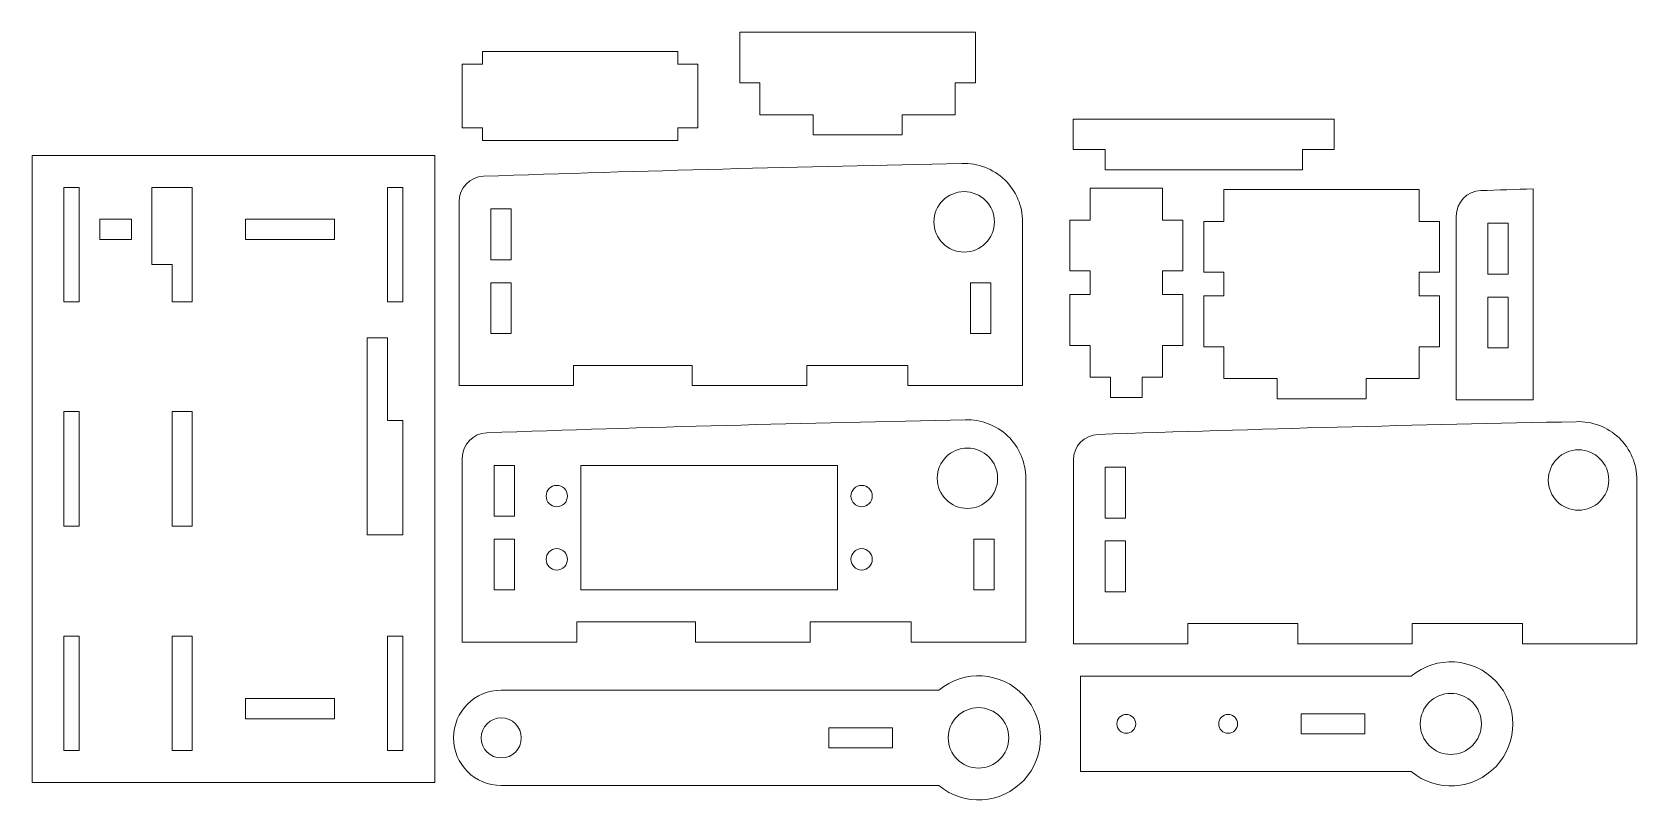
# Model space of a CAD drawing. Header units: millimetres. Extents: x -78 to 174, y -139 to -18.
import ezdxf

# ---------------------------------------------------------------- set-up
doc = ezdxf.new("R2010")
doc.units = ezdxf.units.MM

msp = doc.modelspace()

# ---------------------------------------------------------------- linework, layer by layer
at = {"color": 1, "linetype": 'Continuous', "lineweight": 0}
for p, q in [((70.37, -17.96), (33.34, -17.96)), ((33.34, -17.96), (33.34, -25.96)), ((70.37, -17.96), (70.37, -25.96)), ((-7.1, -20.99), (23.58, -20.99)), ((-7.1, -22.99), (-7.1, -20.99)), ((23.58, -22.99), (23.58, -20.99)), ((-7.1, -22.99), (-10.28, -22.99)), ((-10.28, -22.99), (-10.28, -32.99)), ((23.58, -22.99), (26.76, -22.99)), ((26.76, -22.99), (26.76, -32.99)), ((36.51, -25.96), (33.34, -25.96)), ((36.51, -30.96), (36.51, -25.96)), ((67.2, -30.96), (67.2, -25.96)), ((67.2, -25.96), (70.37, -25.96)), ((36.51, -30.96), (44.85, -30.96)), ((44.85, -34.14), (44.85, -30.96)), ((58.85, -34.14), (58.85, -30.96)), ((58.85, -30.96), (67.2, -30.96)), ((85.75, -31.63), (126.75, -31.63)), ((85.75, -36.42), (85.75, -31.63)), ((126.75, -36.42), (126.75, -31.63)), ((-7.1, -32.99), (-10.28, -32.99)), ((-7.1, -34.99), (-7.1, -32.99)), ((-7.1, -34.99), (23.58, -34.99)), ((23.58, -34.99), (23.58, -32.99)), ((23.58, -32.99), (26.76, -32.99)), ((58.85, -34.14), (44.85, -34.14)), ((-14.6, -37.38), (-77.88, -37.38)), ((-77.88, -37.38), (-77.88, -135.93)), ((-14.6, -135.93), (-14.6, -37.38)), ((85.75, -36.42), (90.75, -36.42)), ((90.75, -36.42), (90.75, -39.6)), ((121.75, -36.42), (121.75, -39.6)), ((121.75, -36.42), (126.75, -36.42)), ((90.75, -39.6), (121.75, -39.6)), ((88.39, -42.51), (99.79, -42.51)), ((88.39, -47.51), (88.39, -42.51)), ((99.79, -47.51), (99.79, -42.51)), ((109.43, -42.72), (140.11, -42.72)), ((109.43, -47.72), (109.43, -42.72)), ((140.11, -47.72), (140.11, -42.72)), ((158.02, -42.61), (158.02, -75.79)), ((-10.78, -44.63), (-10.78, -73.55)), ((77.77, -47.8), (77.77, -73.55)), ((88.39, -47.51), (85.22, -47.51)), ((85.22, -47.51), (85.22, -55.51)), ((99.79, -47.51), (102.97, -47.51)), ((102.97, -47.51), (102.97, -55.51)), ((109.43, -47.72), (106.25, -47.72)), ((106.25, -47.72), (106.25, -55.72)), ((140.11, -47.72), (143.29, -47.72)), ((143.29, -47.72), (143.29, -55.72)), ((145.92, -46.88), (145.92, -75.79)), ((88.39, -55.51), (85.22, -55.51)), ((88.39, -59.24), (88.39, -55.51)), ((99.79, -59.24), (99.79, -55.51)), ((99.79, -55.51), (102.97, -55.51)), ((109.43, -55.72), (106.25, -55.72)), ((109.43, -59.45), (109.43, -55.72)), ((140.11, -59.45), (140.11, -55.72)), ((140.11, -55.72), (143.29, -55.72)), ((88.39, -59.24), (85.22, -59.24)), ((85.22, -59.24), (85.22, -67.24)), ((99.79, -59.24), (102.97, -59.24)), ((102.97, -59.24), (102.97, -67.24)), ((109.43, -59.45), (106.25, -59.45)), ((106.25, -59.45), (106.25, -67.45)), ((140.11, -59.45), (143.29, -59.45)), ((143.29, -59.45), (143.29, -67.45)), ((88.39, -67.24), (85.22, -67.24)), ((88.39, -72.24), (88.39, -67.24)), ((99.79, -72.24), (99.79, -67.24)), ((99.79, -67.24), (102.97, -67.24)), ((109.43, -67.45), (106.25, -67.45)), ((109.43, -72.45), (109.43, -67.45)), ((140.11, -72.45), (140.11, -67.45)), ((140.11, -67.45), (143.29, -67.45)), ((25.87, -70.37), (7.22, -70.37)), ((7.22, -70.37), (7.22, -73.55)), ((25.87, -70.37), (25.87, -73.55)), ((59.77, -70.37), (43.87, -70.37)), ((43.87, -70.37), (43.87, -73.55)), ((59.77, -70.37), (59.77, -73.55)), ((88.39, -72.24), (91.59, -72.24)), ((91.59, -72.24), (91.59, -75.42)), ((96.59, -72.24), (96.59, -75.42)), ((96.59, -72.24), (99.79, -72.24)), ((109.43, -72.45), (117.77, -72.45)), ((117.77, -75.63), (117.77, -72.45)), ((131.77, -75.63), (131.77, -72.45)), ((131.77, -72.45), (140.11, -72.45)), ((7.22, -73.55), (-10.78, -73.55)), ((43.87, -73.55), (25.87, -73.55)), ((77.77, -73.55), (59.77, -73.55)), ((91.59, -75.42), (96.59, -75.42)), ((131.77, -75.63), (117.77, -75.63)), ((158.02, -75.79), (145.92, -75.79)), ((-10.27, -84.95), (-10.27, -113.86)), ((85.77, -85.22), (85.77, -114.13)), ((78.29, -113.86), (78.29, -88.11)), ((174.32, -88.39), (174.32, -114.13)), ((7.73, -110.68), (7.73, -113.86)), ((26.38, -110.68), (7.73, -110.68)), ((26.38, -110.68), (26.38, -113.86)), ((44.38, -110.68), (44.38, -113.86)), ((60.29, -110.68), (44.38, -110.68)), ((60.29, -110.68), (60.29, -113.86)), ((121.02, -110.96), (103.77, -110.96)), ((103.77, -110.96), (103.77, -114.13)), ((121.02, -110.96), (121.02, -114.13)), ((156.32, -110.96), (139.02, -110.96)), ((139.02, -110.96), (139.02, -114.13)), ((156.32, -110.96), (156.32, -114.13)), ((7.73, -113.86), (-10.27, -113.86)), ((44.38, -113.86), (26.38, -113.86)), ((78.29, -113.86), (60.29, -113.86)), ((103.77, -114.13), (85.77, -114.13)), ((139.02, -114.13), (121.02, -114.13)), ((174.32, -114.13), (156.32, -114.13)), ((86.87, -119.23), (138.85, -119.23)), ((86.87, -119.23), (86.87, -134.23)), ((-4.15, -121.43), (64.62, -121.43)), ((-77.88, -135.93), (-14.6, -135.93)), ((86.87, -134.23), (138.85, -134.23)), ((-4.15, -136.43), (64.62, -136.43))]:
    msp.add_line(p, q, dxfattribs=at)
at = {"color": 5, "linetype": 'Continuous', "lineweight": 0}
for p, q in [((-72.88, -42.38), (-72.88, -60.38)), ((-70.46, -42.38), (-72.88, -42.38)), ((-70.46, -42.38), (-70.46, -60.38)), ((-59.06, -42.38), (-59.06, -54.48)), ((-52.71, -42.38), (-59.06, -42.38)), ((-52.71, -42.38), (-52.71, -60.38)), ((-22.02, -42.38), (-22.02, -60.38)), ((-19.6, -42.38), (-22.02, -42.38)), ((-19.6, -60.38), (-19.6, -42.38)), ((-67.26, -47.38), (-67.26, -50.55)), ((-67.26, -47.38), (-62.26, -47.38)), ((-62.26, -47.38), (-62.26, -50.55)), ((-44.36, -47.38), (-44.36, -50.55)), ((-44.36, -47.38), (-30.36, -47.38)), ((-30.36, -47.38), (-30.36, -50.55)), ((-2.6, -45.77), (-5.78, -45.77)), ((-5.78, -45.77), (-5.78, -53.77)), ((-2.6, -45.77), (-2.6, -53.77)), ((154.09, -48.02), (150.92, -48.02)), ((150.92, -48.02), (150.92, -56.02)), ((154.09, -48.02), (154.09, -56.02)), ((-67.26, -50.55), (-62.26, -50.55)), ((-44.36, -50.55), (-30.36, -50.55)), ((-59.06, -54.48), (-55.88, -54.48)), ((-55.88, -54.48), (-55.88, -60.38)), ((-2.6, -53.77), (-5.78, -53.77)), ((-2.6, -57.37), (-5.78, -57.37)), ((-5.78, -57.37), (-5.78, -65.37)), ((-2.6, -57.37), (-2.6, -65.37)), ((69.6, -57.37), (72.77, -57.37)), ((69.6, -65.37), (69.6, -57.37)), ((72.77, -57.37), (72.77, -65.37)), ((154.09, -56.02), (150.92, -56.02)), ((-72.88, -60.38), (-70.46, -60.38)), ((-55.88, -60.38), (-52.71, -60.38)), ((-19.6, -60.38), (-22.02, -60.38)), ((154.09, -59.62), (150.92, -59.62)), ((150.92, -59.62), (150.92, -67.62)), ((154.09, -59.62), (154.09, -67.62)), ((-2.6, -65.37), (-5.78, -65.37)), ((72.77, -65.37), (69.6, -65.37)), ((-25.2, -97.03), (-25.2, -66.03)), ((-22.02, -66.03), (-25.2, -66.03)), ((-22.02, -79.03), (-22.02, -66.03)), ((154.09, -67.62), (150.92, -67.62)), ((-72.88, -77.63), (-72.88, -95.63)), ((-72.88, -77.63), (-70.46, -77.63)), ((-70.46, -77.63), (-70.46, -95.63)), ((-55.88, -77.63), (-55.88, -95.63)), ((-55.88, -77.63), (-52.71, -77.63)), ((-52.71, -77.63), (-52.71, -95.63)), ((-19.6, -79.03), (-22.02, -79.03)), ((-19.6, -97.03), (-19.6, -79.03)), ((-2.09, -86.08), (-5.27, -86.08)), ((-5.27, -86.08), (-5.27, -94.08)), ((-2.09, -86.08), (-2.09, -94.08)), ((8.38, -86.08), (48.68, -86.08)), ((8.38, -105.68), (8.38, -86.08)), ((48.68, -105.68), (48.68, -86.08)), ((93.95, -86.36), (90.77, -86.36)), ((90.77, -86.36), (90.77, -94.36)), ((93.95, -86.36), (93.95, -94.36)), ((-72.88, -95.63), (-70.46, -95.63)), ((-55.88, -95.63), (-52.71, -95.63)), ((-2.09, -94.08), (-5.27, -94.08)), ((93.95, -94.36), (90.77, -94.36)), ((-19.6, -97.03), (-25.2, -97.03)), ((-2.09, -97.68), (-5.27, -97.68)), ((-5.27, -97.68), (-5.27, -105.68)), ((-2.09, -97.68), (-2.09, -105.68)), ((70.11, -97.68), (70.11, -105.68)), ((73.29, -97.68), (70.11, -97.68)), ((73.29, -105.68), (73.29, -97.68)), ((93.95, -97.96), (90.77, -97.96)), ((90.77, -97.96), (90.77, -105.96)), ((93.95, -97.96), (93.95, -105.96)), ((-2.09, -105.68), (-5.27, -105.68)), ((8.38, -105.68), (48.68, -105.68)), ((70.11, -105.68), (73.29, -105.68)), ((93.95, -105.96), (90.77, -105.96)), ((-72.88, -112.93), (-72.88, -130.93)), ((-72.88, -112.93), (-70.46, -112.93)), ((-70.46, -112.93), (-70.46, -130.93)), ((-55.88, -112.93), (-55.88, -130.93)), ((-55.88, -112.93), (-52.71, -112.93)), ((-52.71, -112.93), (-52.71, -130.93)), ((-19.6, -112.93), (-22.02, -112.93)), ((-22.02, -130.93), (-22.02, -112.93)), ((-19.6, -130.93), (-19.6, -112.93)), ((-44.36, -122.75), (-44.36, -125.93)), ((-44.36, -122.75), (-30.36, -122.75)), ((-30.36, -122.75), (-30.36, -125.93)), ((-44.36, -125.93), (-30.36, -125.93)), ((121.58, -125.14), (121.58, -128.32)), ((131.58, -125.14), (121.58, -125.14)), ((131.58, -128.32), (131.58, -125.14)), ((47.35, -130.52), (47.35, -127.35)), ((47.35, -127.35), (57.35, -127.35)), ((57.35, -130.52), (57.35, -127.35)), ((121.58, -128.32), (131.58, -128.32)), ((-72.88, -130.93), (-70.46, -130.93)), ((-55.88, -130.93), (-52.71, -130.93)), ((-22.02, -130.93), (-19.6, -130.93)), ((47.35, -130.52), (57.35, -130.52))]:
    msp.add_line(p, q, dxfattribs=at)
for centre, radius in [((68.6, -47.8), 4.75), ((69.11, -88.11), 4.75), ((165.15, -88.39), 4.75), ((4.58, -90.91), 1.68), ((52.48, -90.91), 1.68), ((4.58, -100.86), 1.68), ((52.48, -100.86), 1.68), ((145.08, -126.73), 4.8), ((-4.15, -128.93), 3.15), ((70.85, -128.93), 4.75), ((94.08, -126.73), 1.48), ((110.08, -126.73), 1.48)]:
    msp.add_circle(centre, radius, dxfattribs=at)
at = {"color": 1, "linetype": 'Continuous', "lineweight": 0}
for centre, radius, start, end in [((163.55, -5022.17), 4984.45, 91.09559, 91.95989), ((68.6, -47.8), 9.18, 0, 92.1871), ((-6.78, -44.63), 4, 91.9599, 180), ((320.25, -5024.42), 4984.45, 91.86516, 91.95989), ((149.92, -46.88), 4, 91.9599, 180), ((164.07, -5062.48), 4984.45, 91.09559, 91.95989), ((69.11, -88.11), 9.18, 0, 92.1871), ((260.1, -5062.76), 4984.45, 91.09559, 91.95989), ((165.15, -88.39), 9.18, 0, 92.1871), ((-6.27, -84.95), 4, 91.9599, 180), ((89.77, -85.22), 4, 91.9599, 180), ((145.08, -126.73), 9.75, 230.2849, 129.7151), ((70.85, -128.93), 9.75, 230.2849, 129.7151), ((-4.15, -128.93), 7.5, 90, 270)]:
    msp.add_arc(centre, radius, start, end, dxfattribs=at)

doc.saveas('drawing.dxf')
